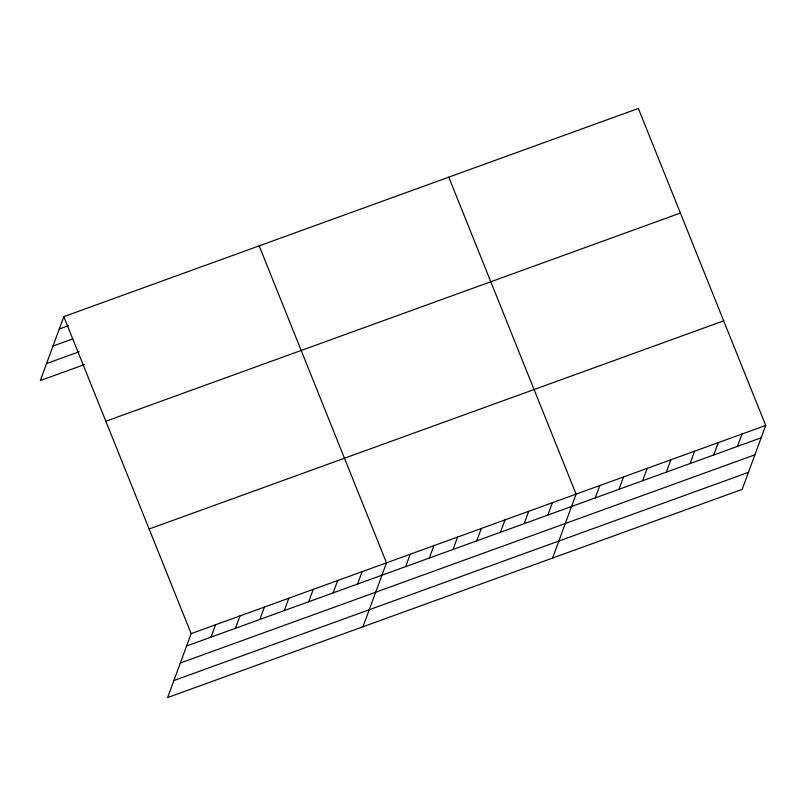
<?xml version="1.0" encoding="UTF-8"?>
<svg xmlns="http://www.w3.org/2000/svg" width="806" height="806" viewBox="0 0 806 806"><rect width="100%" height="100%" fill="white"/><g stroke="black" fill="none" stroke-linecap="round" stroke-linejoin="round"><path stroke-width="1.21" d="M63.815 316.647L191.153 633.617L167.638 697.543L742.185 489.353L765.7 425.427L638.362 108.457L63.815 316.647L40.3 380.573L84.489 364.564M211.021 637.143L215.575 624.771M235.443 628.287L239.987 615.925M259.854 619.441L264.408 607.079M284.276 610.595L288.83 598.233M308.698 601.75L313.242 589.377M333.11 592.894L337.664 580.532M357.532 584.048L362.085 571.686M362.982 626.756L386.497 562.84L259.169 245.86M405.65 566.618L410.204 554.246M429.346 558.024L433.9 545.662M453.053 549.44L457.596 537.068M476.749 540.846L481.303 528.484M500.445 532.262L504.999 519.9M524.152 523.678L528.696 511.306M547.848 515.084L552.402 502.722M552.584 558.054L576.099 494.128L448.771 177.159M595.251 497.906L599.795 485.544M618.948 489.323L623.501 476.961M642.654 480.739L647.198 468.367M666.35 472.145L670.904 459.783M690.047 463.561L694.601 451.189M713.753 454.967L718.297 442.605M737.45 446.383L742.004 434.021M59.271 329.009L68.57 325.644M53.015 346.026L72.782 338.863M46.557 363.556L79.119 351.759M105.838 421.246L680.385 213.056M149.13 529.018L723.677 320.828M191.153 633.617L765.7 425.427M186.599 645.989L761.146 437.799M180.343 663.006L754.89 454.806M173.894 680.536L748.442 472.336"/></g></svg>
